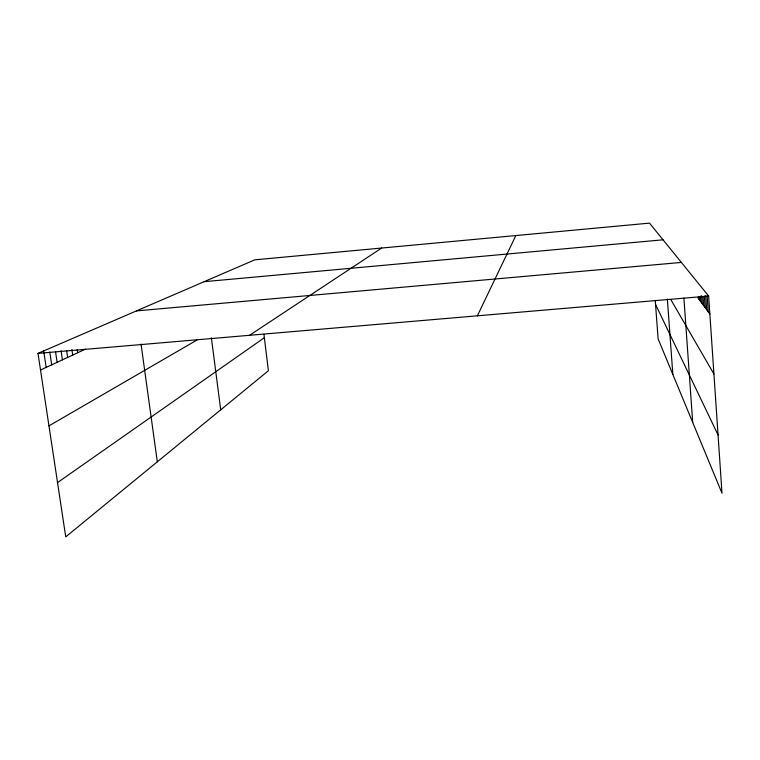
<?xml version="1.0" encoding="UTF-8"?>
<svg xmlns="http://www.w3.org/2000/svg" width="760" height="760" viewBox="0 0 760 760"><rect width="100%" height="100%" fill="white"/><g stroke="black" fill="none" stroke-linecap="round" stroke-linejoin="round"><path stroke-width="1.14" d="M477.375 315.818L515.841 235.562M57.532 482.581L264.347 337.716M249.574 335.293L381.672 248.035M48.963 425.866L196.868 340.091M40.517 370.034L85.481 349.125M263.929 334.295L268.403 370.737L65.74 536.873L38 353.381L254.771 259.834L649.505 223.126L708.643 296.048L722 493.221L658.112 338.874L655.244 300.333M204.117 281.694L663.033 239.809M136.448 310.897L681.378 262.428M38 353.381L708.643 296.048M697.956 297.92L709.85 313.975M670.823 299.582L713.925 374.015M655.547 304.418L718.048 434.948M49.789 352.013L51.709 364.838M43.691 350.92L46.17 367.412M61.076 350.712L62.434 359.851M55.575 351.937L57.123 362.311M77.225 349.419L77.71 352.744M71.896 349.467L72.722 355.062M66.633 350.645L67.63 357.428M141.037 344.08L157.32 461.805M211.375 337.782L220.714 409.839M667.356 299.07L672.847 374.462M683.895 297.977L692.711 422.455M700.359 296.077L700.739 301.673M699.105 296.447L699.333 299.772M707.208 296.447L708.244 311.809M705.726 295.668L706.676 309.69M704.358 296.058L705.147 307.619M703.019 296.447L703.646 305.587M701.632 295.688L702.173 303.61"/></g></svg>
